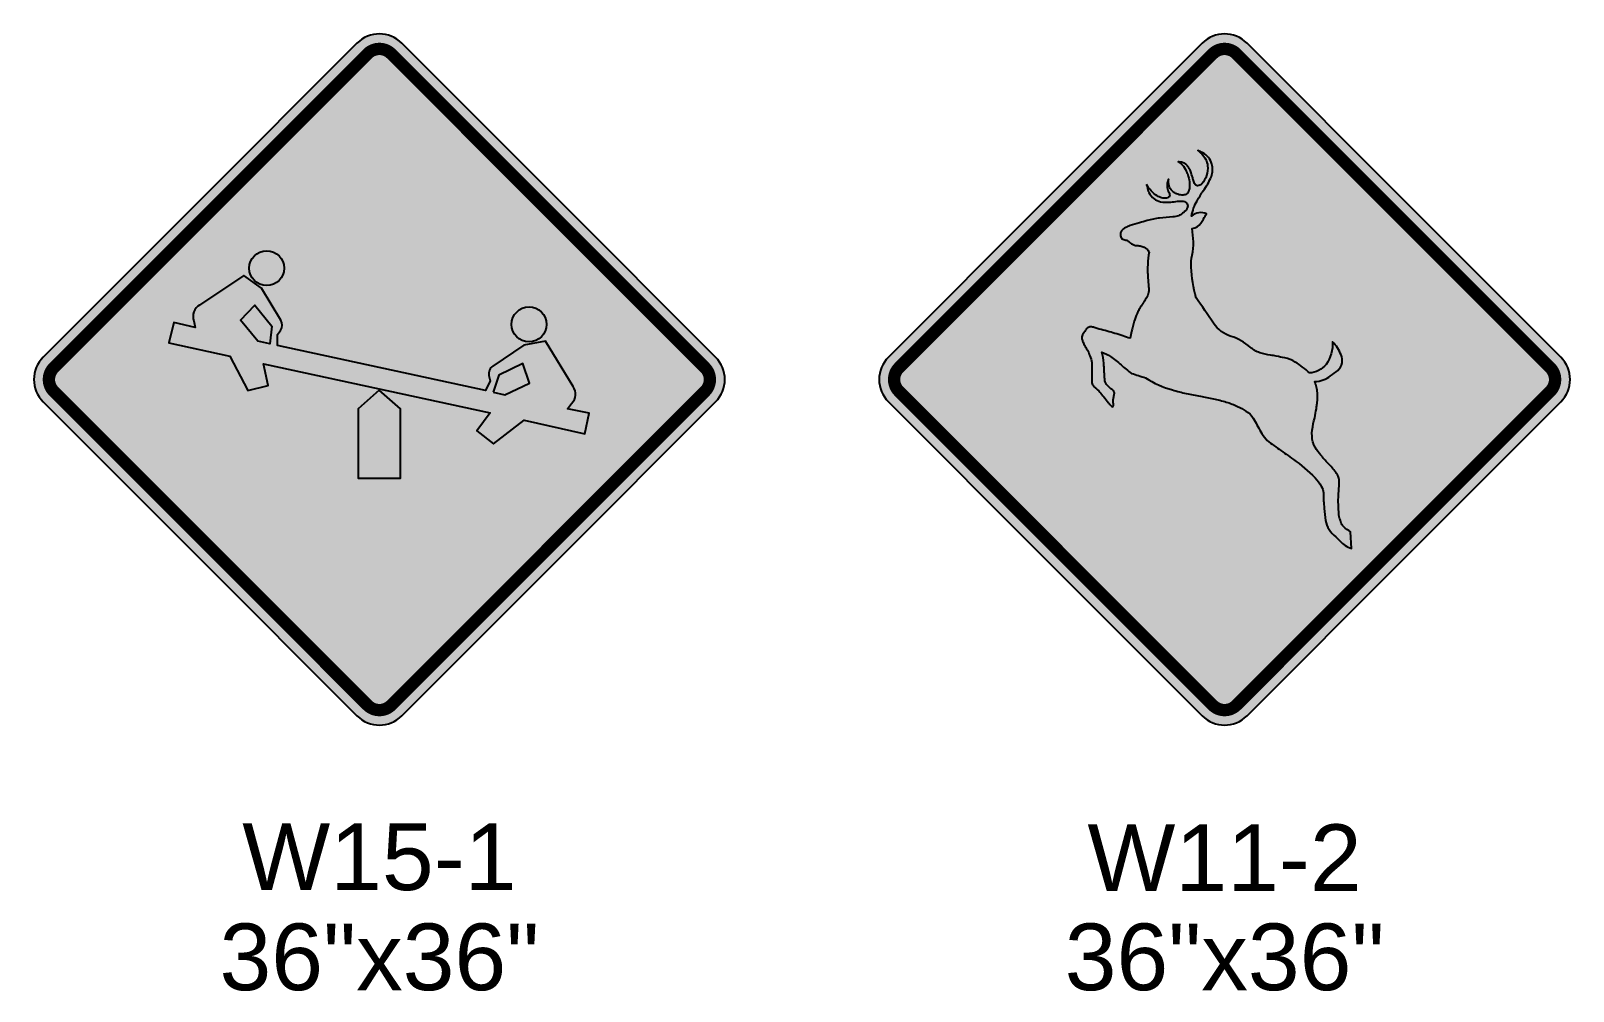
# Model space of a CAD drawing. Header units: inches. Extents: x -32 to 2634, y 197 to 1831.
# Drawn here: x 815.2 to 924.7, y 1191.1 to 1259.3 of the extents above; entities that cross this region are included whole.
import ezdxf
from ezdxf.enums import TextEntityAlignment as Align

# ---------------------------------------------------------------- set-up
doc = ezdxf.new("R2010")
doc.units = ezdxf.units.IN
doc.header["$MEASUREMENT"] = 0
doc.styles.add('ARIAL', font='arial.ttf')

# ---------------------------------------------------------------- blocks, each defined once
blk = doc.blocks.new('DEER CROSSING 36x36 W11-3 Yellow')
h = blk.add_hatch(color=40)
edge = h.paths.add_edge_path()
edge.add_line((1.590990257669546, 0.6590097423302268), (23.86485386504592, 22.93287334970671))
edge.add_arc((22.27386360737592, 24.52386360737626), 2.250000000000059, 315.0000000000082, 404.9999999999918)
edge.add_line((23.86485386504592, 26.1148538650458), (1.590990257669546, 48.38871747242229))
edge.add_arc((0, 46.79772721475285), 2.249999999999657, 44.99999999999795, 135.000000000002)
edge.add_line((-1.590990257669546, 48.38871747242229), (-23.86485386504592, 26.11485386504603))
edge.add_arc((-22.27386360737682, 24.52386360737626), 2.249999999999576, 134.9999999999877, 225.0000000000123)
edge.add_line((-23.86485386504592, 22.93287334970648), (-1.590990257669546, 0.6590097423302268))
edge.add_arc((0, 2.249999999999659), 2.249999999999657, 224.999999999998, 315.000000000002)
at = {"true_color": 0x000000}
h = blk.add_hatch(color=18, dxfattribs=at)
edge = h.paths.add_edge_path()
edge.add_arc((7.596211757157107, 43.72473354336796), 17.97572813327216, 257.3637519445652, 259.3418241031422, ccw=False)
edge.add_arc((2.88849286747427, 22.72602099716858), 3.544228784486797, 77.36375194467134, 83.88624772639693)
edge.add_arc((3.641858211453837, 29.75946040832889), 3.529442772206728, 251.0622018094228, 263.8862477264412, ccw=False)
edge.add_arc((3.141486938719936, 28.3011355621021), 1.987663680475172, 228.1888948006311, 251.06220180940062, ccw=False)
edge.add_arc((-0.6112902329587087, 24.10551959817133), 3.641415268789083, 48.18889480058135, 72.82825193218923)
edge.add_arc((1.151445102576872, 29.8099532497414), 2.329162521367211, 213.8736967170569, 252.8282519321958, ccw=False)
edge.add_arc((-79.3596404760583, -24.23761705949426), 94.64080580585208, 33.8736967171124, 35.20405035671867)
edge.add_arc((8.55442809030319, 33.10251462195572), 10.94189076644891, 183.1940675859696, 194.721948917598, ccw=False)
edge.add_arc((0.01282094409543788, 32.70708849203527), 2.392895345502963, 164.483802785114, 185.1365592556668, ccw=False)
edge.add_arc((-6.036809904250731, 34.12701501818799), 3.824292522302247, 348.2344580727029, 362.4030992642276)
edge.add_arc((-35.18507472219244, 31.88912165469048), 33.05630558421279, 4.160481106654961, 5.80324588794375)
edge.add_arc((-2.516630185567919, 36.26059149042146), 1.051989194547945, 281.9847462065117, 322.4902204974857)
edge.add_arc((-2.768551926063992, 36.50033524059143), 1.398289045419817, 320.9828709819528, 335.200415340359)
edge.add_arc((5.710623373895942, 31.92386751627544), 8.240238201657343, 147.979580885153, 151.0396234687471, ccw=False)
edge.add_arc((-1.663539196167221, 35.30919769999321), 1.057420484599038, 68.49679785856205, 129.764587261447)
edge.add_arc((0.6448479789223711, 35.66765535072125), 3.019134831779193, 149.1500018339382, 171.3444903789021, ccw=False)
edge.add_arc((7.064450086014403, 32.09239362745654), 10.36619992558641, 145.8675675484162, 150.379971320305, ccw=False)
edge.add_arc((-6.627120047846802, 41.48926894665135), 6.240292471077777, 324.9883789344594, 335.8140787534841)
edge.add_arc((-2.513163923609682, 39.43358120349183), 1.656149991519059, 342.3933473046847, 373.3494494918783)
edge.add_arc((-2.136822688957182, 39.47346306012503), 1.28167168673551, 15.49972283550504, 62.8864406899538)
edge.add_arc((-2.735571847483698, 38.52296217678315), 2.402672176317905, 60.50696511970838, 69.5262471018321)
edge.add_arc((-3.441497408376563, 38.70585140906076), 2.582209301654129, 45.0584642530884, 53.213196326968216, ccw=False)
edge.add_arc((-2.668101611323436, 39.49331441622064), 1.478532193817659, 7.679644371921086, 44.716639892709225, ccw=False)
edge.add_arc((-2.92590832597034, 39.53770526986443), 1.729873963787379, -40.826973008715925, 5.080565475584422, ccw=False)
edge.add_arc((-1.912344126268181, 38.672000476785), 0.397017255654412, 267.7262100790263, 318.07948362243405, ccw=False)
edge.add_arc((-1.897393309256586, 38.52778944348654), 0.2543534317924366, 202.9292615724602, 263.0670655361334, ccw=False)
edge.add_arc((0.2204837577146463, 39.38892629556619), 2.540585553376586, 195.3570710085849, 202.2071776980249, ccw=False)
edge.add_arc((27.62283251035205, 47.66994647725403), 31.16611211636198, 196.231192805679, 196.6960512686977, ccw=False)
edge.add_arc((-5.648522134156337, 38.00553886988598), 3.480498337564453, 15.89199884455082, 24.34982263714534)
edge.add_arc((-3.94977467742865, 38.67239094310378), 1.66051442933925, 27.55605317313154, 35.96499449555196)
edge.add_arc((-3.29631157530639, 39.12724793708264), 0.8646248992314789, 37.00030759309737, 52.49057148106032)
edge.add_arc((-3.206565940824476, 39.23805610122201), 0.7220901635621265, 52.78580802694945, 72.70403104677557)
edge.add_arc((-3.273909606089546, 38.99971819503878), 0.9696948272100759, 73.09171138796675, 91.15618097725688)
edge.add_arc((-3.709390184396398, 39.10495919457128), 0.959126591018297, 43.63978862949631, 64.30130501697988, ccw=False)
edge.add_arc((-4.137888005305285, 38.71115091336821), 1.541040523103102, 22.879387482062327, 43.241228525850886, ccw=False)
edge.add_arc((-4.535168884917766, 38.40237664356448), 2.03128018995452, 15.672757152233487, 26.54938465175468, ccw=False)
edge.add_arc((-5.278249562406927, 38.20219536455727), 2.800822281873028, 4.30813706712712, 15.50911904441449, ccw=False)
edge.add_arc((-4.295545150695034, 38.32408102984175), 1.812366785232337, -7.500626236815776, 2.799347039033819, ccw=False)
edge.add_arc((-3.275515972343783, 38.17996543532979), 0.7823136532814251, 332.8368997057484, 353.2120710865167, ccw=False)
edge.add_arc((-2.884129596812272, 37.9701400975315), 0.3383972616801183, 295.6674932691193, 334.1925876404101, ccw=False)
edge.add_arc((-2.996132285885324, 38.29206647611556), 0.6781638171499088, 267.6006335224097, 292.41376038116874, ccw=False)
edge.add_arc((-2.99128861718782, 38.63242734754306), 1.018472538861961, 246.1502158200087, 268.129995854736, ccw=False)
edge.add_arc((-2.995882794118188, 38.68734113648463), 1.067166295522381, 232.3781361198852, 247.5680744619462, ccw=False)
edge.add_arc((-3.063138630008325, 38.55565618487947), 0.9222069322422491, 178.5607670860463, 230.69318483588, ccw=False)
edge.add_arc((-2.834415015219747, 38.58522314025629), 1.150657436136904, 172.4221832930536, 180.3188895711753, ccw=False)
edge.add_arc((-3.053322307432609, 38.24149719772083), 1.046431827327823, 151.7394714895726, 167.639575711503)
edge.add_arc((-3.124592235372802, 38.31381381668791), 0.9629278410201703, 170.9368492446835, 195.2583752923609)
edge.add_arc((-2.762741198139338, 38.41252256028667), 1.338000619571143, 195.2583752923632, 202.8015036683178)
edge.add_arc((-5.904254675444463, 37.09185487743628), 2.069824208176733, 18.91368677511241, 22.801503667758027, ccw=False)
edge.add_arc((-4.494997951675941, 37.50112127361365), 0.6079956719667812, 12.396846126983007, 25.49003940821308, ccw=False)
edge.add_arc((-4.07383759120421, 37.58978786308523), 0.1776609527559873, -19.08444026200641, 13.627641341161222, ccw=False)
edge.add_arc((-4.049490583113766, 37.60212413742886), 0.1598937596906297, 296.2289025552303, 333.8676756437686, ccw=False)
edge.add_arc((-4.267602059773708, 37.9987247449061), 0.612393770882916, 266.71492852476564, 298.1353380199636, ccw=False)
edge.add_arc((-4.191877240017675, 38.45662046376094), 1.075010249597049, 245.3016259781357, 264.0831566675201, ccw=False)
edge.add_arc((-3.745404063718524, 39.4171940828561), 2.134269813316816, 240.4882502732013, 245.1871963572164, ccw=False)
edge.add_arc((-3.823693874636774, 39.14414308201765), 1.859265278204473, 221.2750710312459, 238.4424292095353, ccw=False)
edge.add_arc((-2.556444244833074, 40.26072871003737), 3.548253060128329, 212.3489435334235, 221.3267228685964, ccw=False)
edge.add_arc((-8.00266137186918, 37.4608932722914), 2.609229186783751, 13.45449883614998, 20.206894042451893, ccw=False)
edge.add_arc((-4.517311333032922, 38.27138557886758), 0.9693109896504557, 192.112654236537, 198.0042804379643)
edge.add_arc((-4.251848760010944, 38.33282369882602), 1.240989391720403, 196.9136185515276, 205.1266844032251)
edge.add_arc((-4.18629505674653, 38.37707122103791), 1.319184901184082, 205.6576544087818, 231.3994031679348)
edge.add_arc((-4.311914521256767, 38.2876210800199), 1.17167213908458, 233.4716143515502, 257.7696072260985)
edge.add_arc((-4.101091748846557, 39.58228098371694), 2.48254708822321, 259.3444479134945, 276.486104688599)
edge.add_arc((-6.680852642830359, 61.88502369476998), 24.93399040470252, 276.5869378140443, 277.7179211961258)
edge.add_arc((-3.194583034921379, 36.09550007108112), 1.09013981674699, 90.31639637379038, 97.25828431585671, ccw=False)
edge.add_arc((-3.172029284090058, 32.69249957078421), 4.493214550533309, 88.37072370976699, 90.36436281488727, ccw=False)
edge.add_arc((-3.03873807382115, 36.65800170499881), 0.5259250500873704, 68.88104410301412, 90.60337170503271, ccw=False)
edge.add_arc((-2.954905680358024, 36.80004550330671), 0.3642202694035377, 45.07339902181491, 73.13589792698781, ccw=False)
edge.add_arc((-2.86613395389395, 36.87946513449594), 0.2453928633008509, 8.645361528986996, 46.65319669783378, ccw=False)
edge.add_arc((-3.027560444993469, 36.84721331611024), 0.4099040412338572, -29.882060388558898, 9.710540660701213, ccw=False)
edge.add_arc((-3.576978661626526, 37.20022776664143), 1.062648804189001, 303.83622181011793, 328.3732613479164, ccw=False)
edge.add_arc((-3.820075996894957, 37.35671658881608), 1.33294695372838, 294.2934808935079, 308.776436105329, ccw=False)
edge.add_arc((-3.759671299868387, 37.49164471399524), 1.435340977164256, 273.2238750773962, 289.8755137538242, ccw=False)
edge.add_arc((-2.405263921445112, 14.37625846422554), 21.71969479611374, 93.36187041166413, 95.82709935163125)
edge.add_arc((-3.828891779729929, 30.04571795942832), 5.989211604704418, 97.49763676563984, 106.1797364676376)
edge.add_arc((-9.190858810736245, 48.07070088469288), 12.81659137697191, 284.1883780461517, 286.74706180838206, ccw=False)
edge.add_arc((-4.258334411208125, 28.63825283427639), 7.232111100153559, 104.3385595519757, 109.7464215836078)
edge.add_arc((-5.85043465041781, 33.11157973935394), 2.483958343668564, 110.043259669602, 119.004622828236)
edge.add_arc((-6.52876715385537, 34.34606427666802), 1.075405302740512, 119.2880993650587, 131.8614260908664)
edge.add_arc((-6.92929661688413, 34.78725802324777), 0.4795512297140787, 131.3982861990767, 154.8681200256593)
edge.add_arc((-7.034306150092561, 34.84197215815254), 0.3612791323502542, 155.651047586332, 175.943882726458)
edge.add_arc((-6.936712805096249, 34.83776424462428), 0.4589336470410288, 176.2816844832286, 193.9715985172778)
edge.add_arc((-6.688252992563321, 34.8811898928808), 0.7107517499501326, 192.5327132771462, 206.2347121667991)
edge.add_arc((-7.146683429611585, 34.65827500666103), 0.2010225998797989, 207.0032389685443, 245.4916207711907)
edge.add_arc((-6.997306037661474, 35.00145885583413), 0.5752875501333636, 246.1333360100803, 260.7554078048892)
edge.add_arc((-7.333912099362351, 32.89752758941506), 1.555403110461813, 75.69375625000612, 80.96763313055908, ccw=False)
edge.add_arc((-6.99166320990571, 34.18875186097227), 0.220009222181145, 48.19321440801008, 78.96852089449749, ccw=False)
edge.add_arc((-6.037646352460797, 35.18777643535611), 1.161506089398295, 225.9654131547958, 232.6991870156732)
edge.add_arc((-5.723113894034213, 35.54731096514718), 1.638428593770053, 231.5688247600146, 237.6834348221435)
edge.add_arc((-5.872451282994007, 35.27151101391507), 1.325682857013556, 236.7655955144996, 243.9396877014188)
edge.add_arc((-6.299777805970734, 34.36722087757914), 0.325873354454812, 241.5849561938874, 263.6811114187572)
edge.add_arc((-6.377848663698387, 32.17133105563778), 1.872471933259025, 80.14319704205832, 88.70847212295968, ccw=False)
edge.add_arc((-6.308670767003605, 32.59368264445482), 1.444518449044911, 68.22360303406981, 79.97882460438672, ccw=False)
edge.add_arc((-6.066003662075673, 33.166559425934), 0.8225968715840888, 49.6494299099254, 69.11666553599082, ccw=False)
edge.add_arc((-5.88503149114149, 33.3606450932283), 0.557646688842423, 21.219556689943715, 50.908695269907525, ccw=False)
edge.add_arc((2.352897847764325, 32.3142866822958), 7.818370496568753, 170.8134796631635, 177.0170015477171)
edge.add_arc((5.851840272281152, 32.21474343546959), 11.31805408389806, 177.4355352863454, 179.4593958085177)
edge.add_arc((0.3533654696675512, 32.27772987854075), 5.819240337660551, 179.5687301278523, 183.746966085049)
edge.add_arc((-43.56435677051286, 29.39405647700721), 38.19305234928971, 3.1863097894221255, 3.7581772523402037, ccw=False)
edge.add_arc((-12.22795867190689, 30.74332150936573), 6.841490565107604, 3.1669718445407966, 6.492736506635708, ccw=False)
edge.add_arc((-6.884639551117289, 30.90591797191348), 1.503230868297797, -7.6568388086768095, 8.237121508151517, ccw=False)
edge.add_arc((-6.43163554290004, 30.90830240605908), 1.056447136625814, 326.95583079061646, 348.9395094279474, ccw=False)
edge.add_arc((-10.67035695664072, 33.24891532972185), 5.896214554100727, 326.76201845708994, 330.3520339047746, ccw=False)
edge.add_arc((-1.711822619066879, 27.24694473192255), 4.887732474997507, 145.4756974797787, 148.3051896536792)
edge.add_arc((-3.285784524927294, 27.98915657406599), 3.164599593970303, 144.7645668012008, 152.3049442468633)
edge.add_arc((-3.662911475094916, 28.10625882964575), 2.777176424689761, 150.8278243186252, 156.7469981126081)
edge.add_arc((-1.351772201369386, 27.07900826128105), 5.306226210969706, 156.4080706944281, 162.7462024152257)
edge.add_arc((4.489914798518839, 25.40005452865023), 11.38375884815673, 163.3968550423019, 167.212023868242)
edge.add_arc((8.691770583235666, 24.40312511233753), 15.70211183164994, 167.0582345359466, 168.8190279260949)
edge.add_arc((-12.08372405679347, 12.5927277933971), 15.79646207613847, 70.12074248534026, 72.07599245802662)
edge.add_arc((-12.54087508128941, 11.53078122707223), 16.94790332647227, 71.71038841884638, 73.7117707427876)
edge.add_arc((-14.01050110625147, 7.368670647038812), 21.35653015200903, 73.05904099314174, 74.5890584294303)
edge.add_arc((-13.806859762979, 8.254536623695799), 20.44843744380316, 74.47952716583976, 76.11931032508755)
edge.add_arc((-7.370246212019993, 33.79330057722711), 5.889938216371362, 252.01172237941898, 254.9336482275687, ccw=False)
edge.add_arc((-9.638546730497183, 26.88694061711283), 1.379558068403701, 70.99053628646232, 81.90322546347161)
edge.add_arc((-9.498096376712056, 27.85963673665526), 0.3967816822079348, 82.19930961733971, 115.5146846001491)
edge.add_arc((-9.494688117230908, 27.87612988492276), 0.3835002536073341, 117.0358025914894, 136.0757819663291)
edge.add_arc((-9.304623479349175, 27.69060214020521), 0.6491000300029677, 135.9187686021558, 149.5533422637429)
edge.add_arc((-12.72554411605597, 29.84058330417463), 3.391676338105411, 325.516207014595, 327.52578554012683, ccw=False)
edge.add_arc((-6.387726253235087, 25.39303417422605), 4.351277948851747, 144.4923449744682, 146.9650465561013)
edge.add_arc((-9.188525574686537, 27.19273349873754), 1.022314165800602, 145.9505349430724, 155.125230170272)
edge.add_arc((-9.756870693862766, 27.50631364802518), 0.3775340259956782, 162.0354334801372, 186.4917660458656)
edge.add_arc((-9.368008279934656, 27.53138381935412), 0.7669742970867233, 185.0681021905305, 202.4891325821193)
edge.add_arc((-8.431325903105972, 27.85491782255588), 1.757181228373054, 200.5532744411892, 210.2264371574042)
edge.add_arc((-15.79796041322061, 23.4922767299721), 6.804413392018655, 23.56394600542751, 30.74014097758692, ccw=False)
edge.add_arc((-11.0481942294673, 25.55649174320149), 1.625506895303964, 6.051438840030585, 23.80136634426401, ccw=False)
edge.add_arc((-14.6290261077711, 25.44429876391916), 5.205010333712053, -2.6595793686556135, 3.122877319004317, ccw=False)
edge.add_arc((-2.680010228771607, 24.9265081001555), 6.755263709986501, 177.6561287913956, 182.2908887244262)
edge.add_arc((14.78090045718909, 25.05481844764915), 24.21405203538167, 180.9425975156496, 181.5959412190977)
edge.add_arc((-8.711195969241999, 24.37752897319876), 0.7125686817503004, 179.7661669895493, 193.3106167685851)
edge.add_arc((-9.11088615126937, 24.29558876297517), 0.3049979671162546, 195.6184365360832, 221.3443518905829)
edge.add_arc((-8.372897395443033, 24.96138456048163), 1.298917309956318, 221.888919143807, 231.5690686090369)
edge.add_arc((-12.71825721689129, 20.03585673457462), 5.27161504827023, 38.02768888810442, 47.8449020755333, ccw=False)
edge.add_arc((-70.03402586490756, -25.13780889053703), 78.24936719579821, 37.85259933268571, 38.22901803440129, ccw=False)
edge.add_arc((-5.96145669062571, 24.65624916597619), 2.897058100259115, 217.852599332697, 224.2248056177841)
edge.add_arc((-7.896911564760558, 22.77247050724316), 0.1962049748725727, 224.2248056176862, 256.8425822556682)
edge.add_arc((-8.060841520910799, 22.7139135948604), 0.1782708361527936, 311.9921664975121, 377.965214568061)
edge.add_arc((-4.232599374280653, 23.09636584709335), 3.673288705739287, 181.5277621771413, 185.1145962139483, ccw=False)
edge.add_arc((-5.253088885067882, 23.06914857396453), 2.652436306230564, 179.9671505213203, 181.5277621761346, ccw=False)
edge.add_line((-7.905524755357874, 23.07066929932773), (-7.822024393370157, 23.57157722704983))
edge.add_arc((-8.361118463054481, 23.38468763250705), 0.5705700101786796, 19.12007267501858, 58.79120463345684)
edge.add_arc((-7.6528277133948, 24.55380960086916), 0.7963688922449292, 218.8917043466586, 238.7912046336391, ccw=False)
edge.add_arc((-9.658863258164274, 22.93562246727458), 1.780976293446602, 38.89170434673346, 45.68264772811744)
edge.add_arc((-7.646145597608665, 24.64024893298108), 0.8807761783017216, 194.3613707892916, 209.2504093951346, ccw=False)
edge.add_arc((1.785050602597948, 25.39922110178952), 10.33079219981704, 182.6531470398873, 185.4291008144617, ccw=False)
edge.add_arc((-23.17227641115551, 24.41957735501717), 14.64619501704899, 1.961994310603662, 3.925220998847688)
edge.add_arc((-16.0822833949378, 24.97088131211024), 7.535371696001757, 3.433498250331619, 5.485206391398449)
edge.add_arc((-13.73049172205356, 25.24665199722233), 5.168227515047368, 4.934181523102914, 13.55340431244469)
edge.add_arc((-9.537095036194842, 24.02707777454168), 2.56884827964125, 55.90445340645971, 71.1280319666443, ccw=False)
edge.add_arc((-11.61828734666051, 20.90733559637363), 6.319033650598334, 47.51128725849338, 56.134804066003426, ccw=False)
edge.add_arc((-0.6599858358231359, 33.02118861755787), 10.01609119071864, 228.0917732613616, 233.614355019352)
edge.add_arc((9.412905125848738, 73.69261972299944), 51.29862925963634, 251.8091052607394, 252.971567790995)
edge.add_arc((-1.865195710051921, 30.43177346914547), 6.894336691754085, 237.1031538760051, 254.6383142952095)
edge.add_arc((-0.4333006370106887, 34.38325666218668), 11.08899910252394, 252.9125938623976, 258.0936674039045)
edge.add_arc((5.954573490735129, 64.56222195003727), 41.93660399254016, 258.060667256471, 259.4575226748948)
edge.add_arc((-5.685350440384354, 0.7631849500031649), 22.91631694900077, 77.67793067019619, 80.03137688775217, ccw=False)
edge.add_arc((-3.111116541325828, 11.75465956658661), 11.62992125443059, 73.85780448621392, 78.51192220205411, ccw=False)
edge.add_arc((-2.295838950917641, 15.43754242759576), 7.869256806289883, 65.85395960511079, 72.10436196972302, ccw=False)
edge.add_arc((-0.758352771281352, 18.96566660018709), 4.021094732542308, 55.55611732097452, 65.2802501630049, ccw=False)
edge.add_arc((0.6482320800059824, 20.87094874079855), 1.656331730699369, 33.0947808160542, 58.40621450940279, ccw=False)
edge.add_arc((-2.273940850977851, 19.03381127212913), 5.107872555197591, 26.56338961603541, 32.461160975618384, ccw=False)
edge.add_arc((19.17512121487198, 30.01362263846238), 18.98844732427606, 207.2544771863203, 208.9720933376532)
edge.add_arc((5.744810059689371, 22.68103952841091), 3.688189559328449, 210.3776741201079, 219.9699744089229)
edge.add_arc((5.400149856547614, 22.80359693776302), 3.516942502881687, 225.1140471251199, 234.9725127194673)
edge.add_arc((31.53510224011552, 58.86515611094035), 48.05272144030644, 234.1341685797989, 234.8548172747584)
edge.add_arc((-22.79485539614325, -19.03498300557442), 46.92282685061792, 53.855754475371896, 55.36503931320573, ccw=False)
edge.add_arc((-1.927590383242205, 9.251102790232949), 11.77408861228181, 44.826439848089706, 54.67008505346138, ccw=False)
edge.add_arc((4.399959185680018, 15.6028801284325), 2.808892806710572, 28.690991837922127, 43.92297165777762, ccw=False)
edge.add_arc((5.851882631997796, 16.358099673526), 1.173173037702345, 6.392388516325809, 30.378725139412325, ccw=False)
edge.add_arc((22.76706788531283, 16.61569342936616), 15.749818017414, 180.4619281540887, 184.5598737757188)
edge.add_arc((13.05034373254148, 15.67822712652458), 5.991510702277942, 183.0103975648153, 191.2284884737083)
edge.add_arc((9.234342813268995, 14.9249863088113), 2.101885582540516, 191.3439856945967, 209.8791943715677)
edge.add_arc((8.873861571739326, 14.77534963277992), 1.715499408714476, 211.5438745268879, 235.1360762477323)
edge.add_arc((5.666883042579684, 10.8499549089521), 3.360949322960991, 41.32912219694481, 48.51556004057858, ccw=False)
edge.add_arc((9.685834427099508, 14.41414240243023), 2.010851258653267, 221.9674225179457, 250.0581227481977)
edge.add_line((8.99999999999909, 12.52386360737648), (8.948070823897524, 13.72391945649144))
edge.add_arc((10.11270602437799, 15.91136556373101), 2.478163760181558, 227.41751407746, 241.968369076201, ccw=False)
edge.add_arc((8.957289121600297, 14.61081089853849), 0.739326452936959, 195.347839613706, 225.1475303996123, ccw=False)
edge.add_arc((5.706479130276421, 13.80474856332523), 2.610219592374419, 13.52336523041227, 21.94744079747125)
edge.add_arc((19.7235229349144, 15.92071965640787), 11.65193401793481, 178.7774688670104, 185.6165847533534, ccw=False)
edge.add_arc((17.56973654324793, 15.89188807462585), 9.499547345045224, 176.7327082276275, 178.3264508191084, ccw=False)
edge.add_arc((-269.6069273178591, 37.16327345171237), 278.4652370524305, 355.7307438545963, 355.8730218153933)
edge.add_arc((7.078340742041291, 17.25550200927626), 1.066183564593859, 352.8577936693979, 382.1210090572692)
edge.add_arc((5.862379940796927, 16.48026082800368), 2.498163192102544, 28.10163689781127, 38.35027226691098)
edge.add_arc((-0.09848755239090679, 11.61293496176279), 10.1935745283435, 39.0168561065747, 43.56275457350436)
edge.add_arc((17.4036395636349, 28.10806771112618), 13.8568428576233, 219.6657118322607, 223.1126145710858, ccw=False)
edge.add_arc((8.461769271682897, 20.80146417487629), 2.311193792774503, 203.4366331080859, 221.7280170707487, ccw=False)
edge.add_arc((7.879973038036951, 20.52019761242138), 1.665739394217598, 194.9212542621435, 202.5195210370852, ccw=False)
edge.add_arc((8.43583754485826, 20.64409539368387), 2.234885707848275, 172.4371427502128, 194.3210751688006, ccw=False)
edge.add_arc((13.97813215347196, 19.84640741622559), 7.834194899636134, 165.4864372888644, 171.9887698146516, ccw=False)
edge.add_arc((-2.248525125960441, 23.74610824333388), 8.856735246441023, 347.3712107302541, 351.5653483956966)
edge.add_arc((0.6440668704490236, 23.1957631553995), 5.915924037999701, 352.7286298689169, 355.5570592780014)
edge.add_arc((3.754932138249387, 23.35347915715704), 2.854539097541942, 347.5377204179694, 355.7786643673491)
edge.add_arc((3.32624520209356, 23.29601196578335), 3.279037360339674, 357.3316546920496, 364.9626904943787)
edge.add_arc((3.099652572467676, 23.16480150687073), 3.517886492057682, 6.772748504030558, 13.2733002164221)
edge.add_arc((3.354218724250131, 23.25075097502156), 3.250484887563502, 12.82899383716851, 20.20726765147431)
edge.add_arc((6.321896766939062, 26.3156303799916), 1.943867457389856, 272.4394207636525, 308.2944792887747)
edge.add_arc((5.747630648630548, 27.66830245083941), 3.383635660682763, 301.7175714631418, 312.3492526964554)
edge.add_arc((7.386919758647309, 25.92381971207521), 0.9907349359823647, 310.2464323785644, 347.232655092262)
edge.add_arc((7.204500941277729, 25.8096944107732), 1.153431003322784, 354.7859614807828, 383.2929783592665)
edge.add_arc((6.003564796181308, 25.48016671874655), 2.392996028760804, 19.16592173721165, 46.05436227590692)
edge.add_arc((5.12451547560886, 27.05329426044534), 2.544145556313041, -35.14041438807931, 3.3761343206364813, ccw=False)
edge.add_arc((5.925888014511656, 26.64992162400188), 1.661856863594687, 273.2973732145547, 320.3245702531225, ccw=False)
edge.add_arc((1.291465573984169, 19.89712839166179), 6.951161356534317, 47.12014969959909, 57.55374133291092)
edge.add_arc((3.877539400757087, 23.96516556293784), 2.130714885508964, 57.54941643024325, 79.34182410313126)
at = {"color": 40}
blk.add_lwpolyline([(-1.590990257669546, 48.38871747242229), (-12.72792206135796, 37.2517856687341), (-23.86485386504614, 26.11485386504603, 0.4142135623730963), (-23.86485386504614, 22.93287334970648), (-12.72792206135796, 11.7959415460183), (-1.590990257669546, 0.6590097423302268, 0.4142135623730937), (1.590990257669546, 0.6590097423303405), (12.72792206135773, 11.79594154601841), (23.86485386504592, 22.93287334970671, 0.4142135623730937), (23.86485386504592, 26.1148538650458), (12.72792206135773, 37.25178566873399), (1.590990257669546, 48.38871747242229, 0.4142135623730963)], format="xyb", close=True, dxfattribs=at)
at = {"color": 18, "true_color": 0x000000, "const_width": 0.875}
blk.add_lwpolyline([(0.8396893026588259, 1.410310697340833), (23.1135529100352, 23.68417430471743, 0.4142135623730984), (23.1135529100352, 25.3635529100352), (0.8396893026588259, 47.63741651741157, 0.4142135623730983), (-0.8396893026588259, 47.63741651741168), (-23.1135529100352, 25.36355291003531, 0.4142135623730983), (-23.1135529100352, 23.6841743047172), (-0.8396893026588259, 1.410310697340947, 0.4142135623730983)], format="xyb", close=True, dxfattribs=at)
at = {"color": 18, "true_color": 0x000000}
blk.add_lwpolyline([(-5.55403087459581, 38.36216217610706, -0.02947264980397228), (-5.465042471623747, 38.06799068316047, 0.02571273324646869), (-5.439158486007727, 37.97178314028167, 0.03585160884183033), (-5.375404737980716, 37.80587338358816, 0.1127942929441132), (-5.00931834012772, 37.34610978697458, 0.1064190185005539), (-4.560125344407425, 37.14254161169572, 0.07493437301430969), (-3.820657642903825, 37.11562398334797, 0.004934886008677474), (-3.332313916152998, 37.17690426212732, -0.03029896688497085), (-3.200602929142406, 37.18562326638073, -0.008699111040142423), (-3.044276394998633, 37.18389759327704, -0.09506638262886145), (-2.849244412306689, 37.14860267376559, -0.123061384376801), (-2.697693195414104, 37.05791784039059, -0.1673777540234979), (-2.623529322131617, 36.91635212416497, -0.1744946716982967), (-2.672152004217423, 36.64299244732899, -0.1074739862294673), (-2.985273657342987, 36.31755700755332, -0.06327806867221458), (-3.271687415458473, 36.14180196415998, -0.07278460105152884), (-3.67895124117149, 36.05857528341937, 0.01075700533542798), (-4.610395845280436, 35.9837232677329, 0.03790093881539375), (-5.497794373495708, 35.79771063835676, -0.01116482791789641), (-6.049374649676793, 35.64507849424183, 0.02360062979184745), (-6.701760540840041, 35.44509495922637, 0.0391212628542707), (-7.054856834388374, 35.28400148842513, 0.05491659405507183), (-7.246418775328493, 35.1469841948616, 0.1027659586404832), (-7.363449992816641, 34.99092497708818, 0.08877632262583576), (-7.394680368583977, 34.86752669041323, 0.07734046521806211), (-7.382069142320688, 34.72695889601812, 0.05985758390621412), (-7.325790718206918, 34.56700253088263, 0.1695340361327135), (-7.230072894077239, 34.47536441954696, 0.06388753329736128), (-7.089725642147641, 34.43364340866412, -0.02301569165717176), (-6.949564822270077, 34.40469579722264, -0.1350955908285329), (-6.84500049655162, 34.35274608756697, 0.02939008901909224), (-6.741518679526052, 34.26383913071811, 0.02668635180693364), (-6.599012424148896, 34.16266298756329, 0.0313131106439448), (-6.454846322110825, 34.0806075519198, 0.09671251160174024), (-6.3356440733005, 34.04332729318537, -0.03739047282479829), (-6.057307032815515, 34.01616281049075, -0.0513368579625878), (-5.77277563703683, 33.93511842722921, -0.08514671920446576), (-5.533402895529434, 33.79345817103956, -0.130272844837079), (-5.365193072652801, 33.5624812848281, 0.02707458313965851), (-5.454878917792485, 32.72115177153125, 0.00883098698246497), (-5.465710018649588, 32.32153134802991, 0.01823301366839709), (-5.453435572870148, 31.89744083077937, -0.002495247706216371), (-5.430348068040985, 31.51693848867978, -0.01451240456487808), (-5.396916591268564, 31.12128611751461, -0.06946187912974332), (-5.394811713254967, 30.70562803973883, -0.09621717303139897), (-5.546068247226685, 30.33223720374338, -0.01566567877598783), (-5.738756332734738, 30.01709519947451, 0.01234661595840556), (-5.870592325240978, 29.81493290910737, 0.03291298008321054), (-6.087827763994028, 29.45995373090193, 0.0258330121319261), (-6.214499322781194, 29.20266584777175, 0.02766236931137288), (-6.419219758266991, 28.65286081475335, 0.0166483522552615), (-6.611479315918587, 27.91977955906407, 0.0076830616958561), (-6.712308986650896, 27.44789909052827, 0.008531594420901543), (-7.222278831493895, 27.62251702825608, 0.008732899775743314), (-7.787504731132685, 27.79844539491421, 0.006676059650112102), (-8.335212031769515, 27.95731980269591, 0.007155025881939169), (-8.901261840801453, 28.1058263278702, -0.0127499974596478), (-9.189191111086075, 28.19126419330121, 0.04765160714955025), (-9.444242186817064, 28.25274668255645, 0.1463983931145279), (-9.669007074917317, 28.21772225238408, 0.08326924217682022), (-9.770907226466989, 28.14216643919588, 0.05956233695449423), (-9.864213461788495, 28.01952447222527, -0.008768665192693552), (-9.92983153034038, 27.92030740719099, 0.01078961466646559), (-10.03556857380863, 27.76513581462575, 0.04005355844634133), (-10.11599896963071, 27.62275600427336, 0.1071177815289294), (-10.13198401464979, 27.46362948992385, 0.07616032783583487), (-10.07665579261084, 27.23800986828053, 0.04223221568420421), (-9.949605355781387, 26.97031996311341, -0.03132229477181363), (-9.560936623824091, 26.21249287211492, -0.07760389503979781), (-9.431745225359919, 25.72785476079787, -0.02523608224885151), (-9.429622305535304, 25.20277718031764, 0.02022571251530073), (-9.429874890897736, 24.65648063036849, 0.002850757418067524), (-9.423758716787233, 24.38043706902852, 0.05916771146887785), (-9.404622368685523, 24.21347424219255, 0.1127243282750988), (-9.33986429314973, 24.09411228671513, 0.04226275553769497), (-9.180266428313189, 23.94386727666426, -0.0428618922692104), (-8.565736797314457, 23.28339416810002, -0.00164243790513725), (-8.248950623395103, 22.8785210810837, 0.02781116202820993), (-8.037513758701607, 22.63562236066025, 0.1432906841414941), (-7.941573162198438, 22.58141623778272, 0.2960855809289488), (-7.891262466290755, 22.76889936808368, -0.01565179384924143), (-7.904582313350147, 22.9984311193474, -0.006809558188637059), (-7.905524755357874, 23.07066929932773), (-7.822024393371976, 23.57157722704972, 0.1748477818737185), (-8.065472871632664, 23.87268744888877, -0.08704681123327684), (-8.272668747285934, 24.05380909562894, 0.02963975541610262), (-8.414616221190954, 24.2098774922996, -0.06505723786451019), (-8.499398057100734, 24.42178402359389, -0.01211297568371271), (-8.534667625755901, 24.92101281746989, 0.008566401953547614), (-8.560437814995566, 25.42217464066414, 0.008952504751726197), (-8.581416826858003, 25.69117800428114, 0.03762619527682629), (-8.706189482139962, 26.45783433250006, -0.06652326216723548), (-8.097063860894195, 26.15435107573683, -0.03764495800438603), (-7.35012797215586, 25.56705681456003, 0.02410147379294217), (-6.601703487013765, 24.95781003942318, 0.00507224314456989), (-5.609704606983541, 24.6429453027489, 0.07666122157953166), (-3.691583801037268, 23.78375233798317, 0.02261054995635614), (-2.72109791805542, 23.53282419630671, 0.006095007028882484), (-1.71833336452255, 23.33352739372515, -0.01026920727853523), (-0.7948546054431063, 23.15158893500131, -0.02031021147427714), (0.1222591057803584, 22.92606728043131, -0.02727928890394327), (0.9231894742342774, 22.61828463724316, -0.04245501357079009), (1.515973543134351, 22.28178521441635, -0.1108932017386562), (2.035854561020642, 21.77534834954702, -0.0257395642983403), (2.294745492963557, 21.3179888332719, 0.00749465460261486), (2.56296915011626, 20.81593077777268, 0.04187876274360779), (2.91825096429784, 20.31179789746682, 0.04304222192430301), (3.381532642792081, 19.92365438401214, 0.003144433482646108), (3.873540856854561, 19.57263697994347, -0.00658559264592906), (4.881172704634992, 18.85682545242878, -0.04297743615689556), (6.42312896751082, 17.55138284423231, -0.06656008188990543), (6.863980781191458, 16.95138907406283, -0.1050439593237987), (7.017761722713658, 16.48871713875121, 0.01788256675022741), (7.067101190324138, 15.36356988996965, 0.03587356298892715), (7.173519787944315, 14.51154772766438, 0.0810518961196777), (7.411844684098469, 13.87788384426506, 0.1033055577246641), (7.893231756370369, 13.36776184279699, -0.03136703164048782), (8.190715918236492, 13.06947016397237, 0.1231863012708053), (8.99999999999909, 12.52386360737648), (8.948070823897979, 13.72391945649144, -0.06357552925994164), (8.435854213481434, 14.08668377597576, -0.1307634370933513), (8.244329446028132, 14.41512721240485, 0.03677352652031753), (8.127528546200665, 14.78033353966737, -0.02985013359188443), (8.074241238287868, 16.16932036230025, -0.006954126008871827), (8.085630567074986, 16.43330620646304, 0.0006208047961435571), (8.13625138207044, 17.12294081162497, 0.1283833199889572), (8.066043190916389, 17.6569883302094, 0.04474793935411033), (7.821520117081491, 18.03028957097638, 0.01983782563440764), (7.287980414736012, 18.63782304880772, -0.0150410845624028), (6.736895756336708, 19.26314427842601, -0.07998111293078083), (6.341247778110301, 19.88222245309964, -0.03316584565936359), (6.270401330673849, 20.09128427816324, -0.09577793721211322), (6.22039295373088, 20.93823718056035, -0.02837939305473576), (6.393939380158372, 21.80972850629007, 0.01830242111607307), (6.512413929794093, 22.44699081719443, 0.01234197806629101), (6.542213406484734, 22.73747867733721, 0.03597340687026956), (6.60172725902612, 23.14335776434484, 0.03330898547346643), (6.592990239681058, 23.57967174420776, 0.02837161653506152), (6.523562139542264, 23.9724949186915, 0.03220491972181419), (6.404633718768309, 24.37352448980403, 0.1577362138617265), (7.526518062982177, 24.79001305411396, 0.04642276573264494), (8.027010273330234, 25.1676187821696, 0.162798633189444), (8.353159234050509, 25.70487453732142, 0.1250308056127933), (8.263921376325925, 26.26579902731089, 0.1178642391090062), (7.664245526073501, 27.20312043461593, -0.1696604724882603), (7.204975050748544, 25.5889293578615, -0.2081241057858849), (6.021475124466633, 24.99081603981278, 0.04555660864653795), (5.020821350090046, 25.76317899660864, 0.0953749371441766), (4.271613605565108, 26.05912149476524, -0.008631182325636587), (3.663830516231428, 26.18440345247961, 0.02846744293403746), (3.265962914814736, 26.2500916604987, -0.05601392849048067), (2.496407620349601, 26.42106120727101, -0.1001363286509152), (1.816357383372633, 26.81963680468618, 0.1079256093831286), (0.4637902016756925, 27.58461534546529, -0.1716272887752143), (-0.7823845801531206, 28.5117618889866, 0.005804828005290215), (-2.028245566722944, 30.32186868732799, -0.05034233507929518), (-2.370464871170043, 32.49285297376889, -0.09035937481531686), (-2.292865014257586, 33.34721378913048, 0.06190124220164506), (-2.215880604439917, 34.28736645094853, 0.007168036330058463), (-2.298183290902671, 35.23153259042749, 0.1786019899399982), (-1.682140364428051, 35.62003860122297, 0.06211544297478779), (-1.49921237050512, 35.91382919012733, -0.0133527480798018), (-1.275938307097022, 36.29301863494072, 0.2738869925996035), (-2.339902057159634, 36.12201462988639, -0.09714560277652702), (-1.947117751941732, 37.21584422243325, -0.01969162036489969), (-1.516097789830383, 37.90894750819928, 0.04727118947362201), (-0.9345953629808719, 38.93262801824869, 0.1358989441924778), (-0.9017631637389059, 39.81596894584061, 0.2097612966274575), (-1.552693682104291, 40.61428540209261, 0.03937437068392387), (-1.895169362596789, 40.77386360737626, -0.03559675488092781), (-1.617463785513792, 40.53361130035285, -0.163026051071934), (-1.20283075892803, 39.69089674659097, -0.2030321949090561), (-1.61693455904242, 38.40675363160528, -0.2233124232087424), (-1.928095668647984, 38.2752958130867, -0.2685937497704217), (-2.131649400320384, 38.42869478134583, -0.02989813281760723), (-2.229387907341334, 38.71609364268409, -0.002028330463563498), (-2.301049982758741, 38.95858602160808, 0.03692098086331965), (-2.477631206186743, 39.44057176174204, 0.03670740178063676), (-2.605794221392898, 39.6475958978898, 0.06769213691459333), (-2.769848413679028, 39.81311436418071, 0.08712912415575148), (-2.991882974301916, 39.92749458883247, 0.07898475712030249), (-3.293475909857079, 39.96921559971531, -0.09039790937526165), (-3.015277189924745, 39.76687381784507, -0.08907979880767877), (-2.718088327959777, 39.31029594594145, -0.04749390229408593), (-2.579411078992052, 38.95111211231267, -0.04891245435476683), (-2.485341073648669, 38.41259410042869, -0.04497239402537567), (-2.498686000249108, 38.08750005496461, -0.08913842522490902), (-2.579483246237942, 37.82281967195092, -0.1696988335263192), (-2.73755357103164, 37.6651348920376, -0.1086927173985556), (-3.024523347148715, 37.61449720989106, -0.09620000471391735), (-3.403097956740567, 37.70092352024437, -0.06637583089918012), (-3.647331742832648, 37.84208486202294, -0.2314768496335746), (-3.985054629609294, 38.57881899033271, -0.03446952305983044), (-3.975023382395193, 38.73696333951068, 0.06948881637105518), (-4.075498230834455, 38.46549708804503, 0.1065228653588716), (-4.053575776649268, 38.06039793902676, 0.03292499628863773), (-3.996181058308139, 37.89399409499163, -0.01696542879214269), (-3.946184509736668, 37.76277475262134, -0.05719206813063901), (-3.901178247783719, 37.63164673626363, -0.1437106406157039), (-3.905941286026064, 37.53169961262563, -0.1657227474716278), (-3.978824190692649, 37.45869375232803, -0.1379628538723477), (-4.302694614329994, 37.38733727101555, -0.08213383400889583), (-4.641060910952547, 37.47995211344767, -0.02050589359567428), (-4.796749716624618, 37.55983575605148, -0.0750471471927502), (-5.22102697061473, 37.91763275037658, -0.03919300176397102), (-5.554026410150982, 38.362150046701)], format="xyb", dxfattribs=at)
at = {"style": 'ARIAL'}
for tag, p in [('SIGN_NO.', (0, -9.37959391813365)), ('SIGN_DIM', (0, -16.44777537605569))]:
    blk.add_attdef(tag, text='', height=4.731999999999842, dxfattribs=at).set_placement(p, align=Align.MIDDLE)
blk = doc.blocks.new('PLAYGROUND 36x36 W15-1 Yellow')
h = blk.add_hatch(color=40)
edge = h.paths.add_edge_path()
edge.add_line((1.590990257669546, 0.6590097423302268), (23.86485386504592, 22.93287334970671))
edge.add_arc((22.27386360737592, 24.52386360737626), 2.250000000000059, 315.0000000000082, 404.9999999999918)
edge.add_line((23.86485386504592, 26.1148538650458), (1.590990257669546, 48.38871747242229))
edge.add_arc((0, 46.79772721475285), 2.249999999999657, 44.99999999999795, 135.000000000002)
edge.add_line((-1.590990257669546, 48.38871747242229), (-23.86485386504592, 26.11485386504603))
edge.add_arc((-22.27386360737682, 24.52386360737626), 2.249999999999576, 134.9999999999877, 225.0000000000123)
edge.add_line((-23.86485386504592, 22.93287334970648), (-1.590990257669546, 0.6590097423302268))
edge.add_arc((0, 2.249999999999659), 2.249999999999657, 224.999999999998, 315.000000000002)
at = {"true_color": 0x000000}
h = blk.add_hatch(color=18, dxfattribs=at)
edge = h.paths.add_edge_path()
edge.add_arc((-8.001225436447385, 32.42680382163178), 1.237599445066703, 191.4591559028493, 545.4022084193217)
edge.add_arc((-8.001225436447385, 32.42680382163178), 1.237599445066738, 185.4022084193218, 191.4591559028493)
h = blk.add_hatch(color=18, dxfattribs=at)
edge = h.paths.add_edge_path()
edge.add_line((-9.347277071500685, 23.75136951292723), (-7.890693125634925, 24.09306293486225))
edge.add_line((-7.890693125635153, 24.09306293486213), (-8.219380152799431, 25.64659963360987))
edge.add_line((-8.219380152799204, 25.64659963360998), (7.874865004540879, 22.16101810355804))
edge.add_line((7.874865004540879, 22.16101810355792), (6.922973265241126, 20.89005084238261))
edge.add_line((6.922973265241126, 20.89005084238249), (8.100559020912897, 19.96712588736784))
edge.add_line((8.100559020913352, 19.96712588736807), (10.27249467915226, 21.62696230744291))
edge.add_line((10.27249467915226, 21.62696230744302), (14.59119090609147, 20.66876577339053))
edge.add_line((14.59119090609147, 20.66876577339042), (14.89417377003201, 22.13390307717248))
edge.add_line((14.89417377003156, 22.13390307717225), (13.35747925027454, 22.45359585168228))
edge.add_line((13.35747925027408, 22.45359585168251), (13.6487146807649, 22.82506364594144))
edge.add_arc((13.00001838630396, 23.48506213555572), 0.9254214654638349, 314.5051925089428, 395.8340546410812)
edge.add_line((13.7502723723419, 24.0268405452174), (11.78961347254335, 27.23589289560732))
edge.add_line((11.78961347254335, 27.23589289560721), (10.25300713173419, 26.95755604752026))
edge.add_line((10.25300713173328, 26.95755604752037), (8.059731648291745, 25.47722104340949))
edge.add_arc((8.417573815189826, 24.92974610366707), 0.6540487948587431, 123.169550730872, 156.5423571510554)
edge.add_arc((8.417417722583195, 24.92981383749282), 0.6538786397156069, 156.5423571507671, 189.9260450956342)
edge.add_line((7.773326946384259, 24.81710027357337), (7.856744230809454, 24.44141386734043))
edge.add_line((7.856744230809454, 24.44141386734043), (7.537668708933325, 23.75352989714281))
edge.add_line((7.537668708933779, 23.75352989714327), (-7.243283292384149, 26.94935540539439))
edge.add_line((-7.243283292384149, 26.94935540539416), (-7.243283292384149, 27.7076061757723))
edge.add_line((-7.243283292384149, 27.70760617577241), (-7.009538488880025, 28.01329791912383))
edge.add_arc((-7.54651369716612, 28.38663665496267), 0.6540062583729049, 325.1905584822605, 391.9416701567548)
edge.add_line((-6.991532396998082, 28.73264235210343), (-8.358217905789388, 30.99848858953169))
edge.add_line((-8.358217905789388, 30.9984885895318), (-9.635049066980855, 31.89764931816956))
edge.add_line((-9.635049066981082, 31.89764931816933), (-12.7640790224275, 29.81159995488849))
edge.add_line((-12.76407902242681, 29.81159995488849), (-12.76400348982679, 29.81162538783929))
edge.add_arc((-12.31141239493991, 29.00440986859155), 0.925438055023461, 119.2785584235306, 159.9417066821312)
edge.add_arc((-12.17521541855967, 29.00498251567558), 1.054236879210941, 162.5105266777092, 198.0302075822044)
edge.add_line((-13.17768237612654, 28.6786768361743), (-13.06975134426875, 28.21913225077731))
edge.add_line((-13.0697513442683, 28.21913225077731), (-14.59833340084629, 28.57581609380384))
edge.add_line((-14.59833340084697, 28.57581609380384), (-14.93998273330794, 27.11918805846403))
edge.add_line((-14.93998273330817, 27.11918805846415), (-10.61908203267922, 26.17108801391089))
edge.add_line((-10.61908203267831, 26.17108801391112), (-9.34727707150023, 23.75136951292734))
h.paths.add_polyline_path([(8.47293871661077, 24.82957759465842), (10.18643202629755, 25.6602232810136), (10.65351591171475, 24.27396204585546), (8.907616838786453, 23.43520389632192), (8.06453792081993, 23.61923335995459)], flags=16)
h.paths.add_polyline_path([(-8.843775280726732, 29.79365553905325), (-7.638942230248176, 28.31903899840415), (-7.777779983238361, 27.049262153021), (-8.619977111728986, 27.2370833114004), (-9.850822951748341, 28.73264235210343)], flags=16)
h = blk.add_hatch(color=18, dxfattribs=at)
edge = h.paths.add_edge_path()
edge.add_arc((10.62379960637463, 28.43733105660419), 1.237599445066526, 191.459155902614, 461.7033959415083)
edge.add_arc((10.62379960637463, 28.43733105660419), 1.237599445066837, 101.7033959415083, 191.459155902614)
blk.add_hatch(color=18, dxfattribs=at).paths.add_polyline_path([(1.50574370915092, 17.52386360737626), (1.50574370915092, 22.43953130954094), (-0.02755592112407612, 23.76995296702978), (-1.50574370915092, 22.43953130954094), (-1.50574370915092, 17.52386360737626)])
at = {"color": 40}
blk.add_lwpolyline([(-1.590990257669546, 48.38871747242229), (-12.72792206135796, 37.2517856687341), (-23.86485386504614, 26.11485386504603, 0.4142135623730963), (-23.86485386504614, 22.93287334970648), (-12.72792206135796, 11.7959415460183), (-1.590990257669546, 0.6590097423302268, 0.4142135623730937), (1.590990257669546, 0.6590097423303405), (12.72792206135773, 11.79594154601841), (23.86485386504592, 22.93287334970671, 0.4142135623730937), (23.86485386504592, 26.1148538650458), (12.72792206135773, 37.25178566873399), (1.590990257669546, 48.38871747242229, 0.4142135623730963)], format="xyb", close=True, dxfattribs=at)
at = {"color": 18, "true_color": 0x000000, "const_width": 0.875}
blk.add_lwpolyline([(0.8396893026588259, 1.410310697340833), (23.1135529100352, 23.68417430471743, 0.4142135623730984), (23.1135529100352, 25.3635529100352), (0.8396893026588259, 47.63741651741157, 0.4142135623730983), (-0.8396893026588259, 47.63741651741168), (-23.1135529100352, 25.36355291003531, 0.4142135623730983), (-23.1135529100352, 23.6841743047172), (-0.8396893026588259, 1.410310697340947, 0.4142135623730983)], format="xyb", close=True, dxfattribs=at)
at = {"color": 18, "true_color": 0x000000}
blk.add_lwpolyline([(-12.76400348982679, 29.81162538783963, 0.1793120054938714), (-13.18071722706281, 29.32181292864777, 0.1562367885036475), (-13.17768237612654, 28.6786768361743), (-13.0697513442683, 28.21913225077731), (-14.59833340084697, 28.57581609380384), (-14.93998273330817, 27.11918805846415), (-10.61908203267831, 26.17108801391112), (-9.347277071500685, 23.75136951292723), (-7.890693125635153, 24.09306293486213), (-8.219380152799204, 25.64659963360998), (7.874865004540879, 22.16101810355792), (6.922973265241126, 20.89005084238249), (8.100559020913352, 19.96712588736807), (10.27249467915226, 21.62696230744302), (14.59119090609147, 20.66876577339042), (14.89417377003156, 22.13390307717225), (13.35747925027408, 22.45359585168251), (13.6487146807649, 22.82506364594144, 0.3705505699135219), (13.7502723723419, 24.0268405452174), (11.78961347254335, 27.23589289560721), (10.25300713173328, 26.95755604752037), (8.059731648291745, 25.47722104340971, 0.1466543652381009), (7.817579139576992, 25.19010396372266, 0.1467028663498268), (7.773326946384259, 24.81710027357337), (7.856744230809454, 24.44141386734043), (7.537668708933779, 23.75352989714327), (-7.243283292384149, 26.94935540539416), (-7.243283292384149, 27.70760617577241), (-7.009538488880025, 28.01329791912383, 0.2997818768901174), (-6.991532396998082, 28.73264235210343), (-8.358217905789388, 30.9984885895318), (-9.635049066981082, 31.89764931816933), (-12.76407902242681, 29.81159995488849)], format="xyb", close=True, dxfattribs=at)
for points in [[(-7.638942230248176, 28.31903899840415), (-7.777779983238361, 27.049262153021), (-8.619977111728986, 27.2370833114004), (-9.850822951748341, 28.73264235210343), (-8.843775280726732, 29.79365553905325)], [(8.06453792081993, 23.61923335995459), (8.907616838786453, 23.43520389632192), (10.65351591171475, 24.27396204585546), (10.18643202629755, 25.6602232810136), (8.47293871661077, 24.82957759465842)], [(-0.02755592112407612, 23.76995296702978), (-1.50574370915092, 22.43953130954094), (-1.50574370915092, 17.52386360737626), (1.50574370915092, 17.52386360737626), (1.50574370915092, 22.43953130954094)]]:
    blk.add_lwpolyline(points, close=True, dxfattribs=at)
for centre in [(-8.001225436446475, 32.42680382162678), (10.62379960637463, 28.43733105660419)]:
    blk.add_circle(centre, 1.237599445066827, dxfattribs=at)
at = {"style": 'ARIAL'}
for tag, p in [('SIGN_NO.', (0, -9.37959391813365)), ('SIGN_DIM', (0, -16.44777537605569))]:
    blk.add_attdef(tag, text='', height=4.731999999999842, dxfattribs=at).set_placement(p, align=Align.MIDDLE)

msp = doc.modelspace()

# ---------------------------------------------------------------- block references
msp.add_blockref('PLAYGROUND 36x36 W15-1 Yellow', (839.9284741329916, 1210)).add_auto_attribs({'SIGN_NO.': 'W15-1', 'SIGN_DIM': '36"x36"'})
at = {"color": 6}
msp.add_blockref('DEER CROSSING 36x36 W11-3 Yellow', (899.9284741329916, 1210), dxfattribs=at).add_auto_attribs({'SIGN_NO.': 'W11-2', 'SIGN_DIM': '36"x36"'})

doc.saveas('drawing.dxf')
